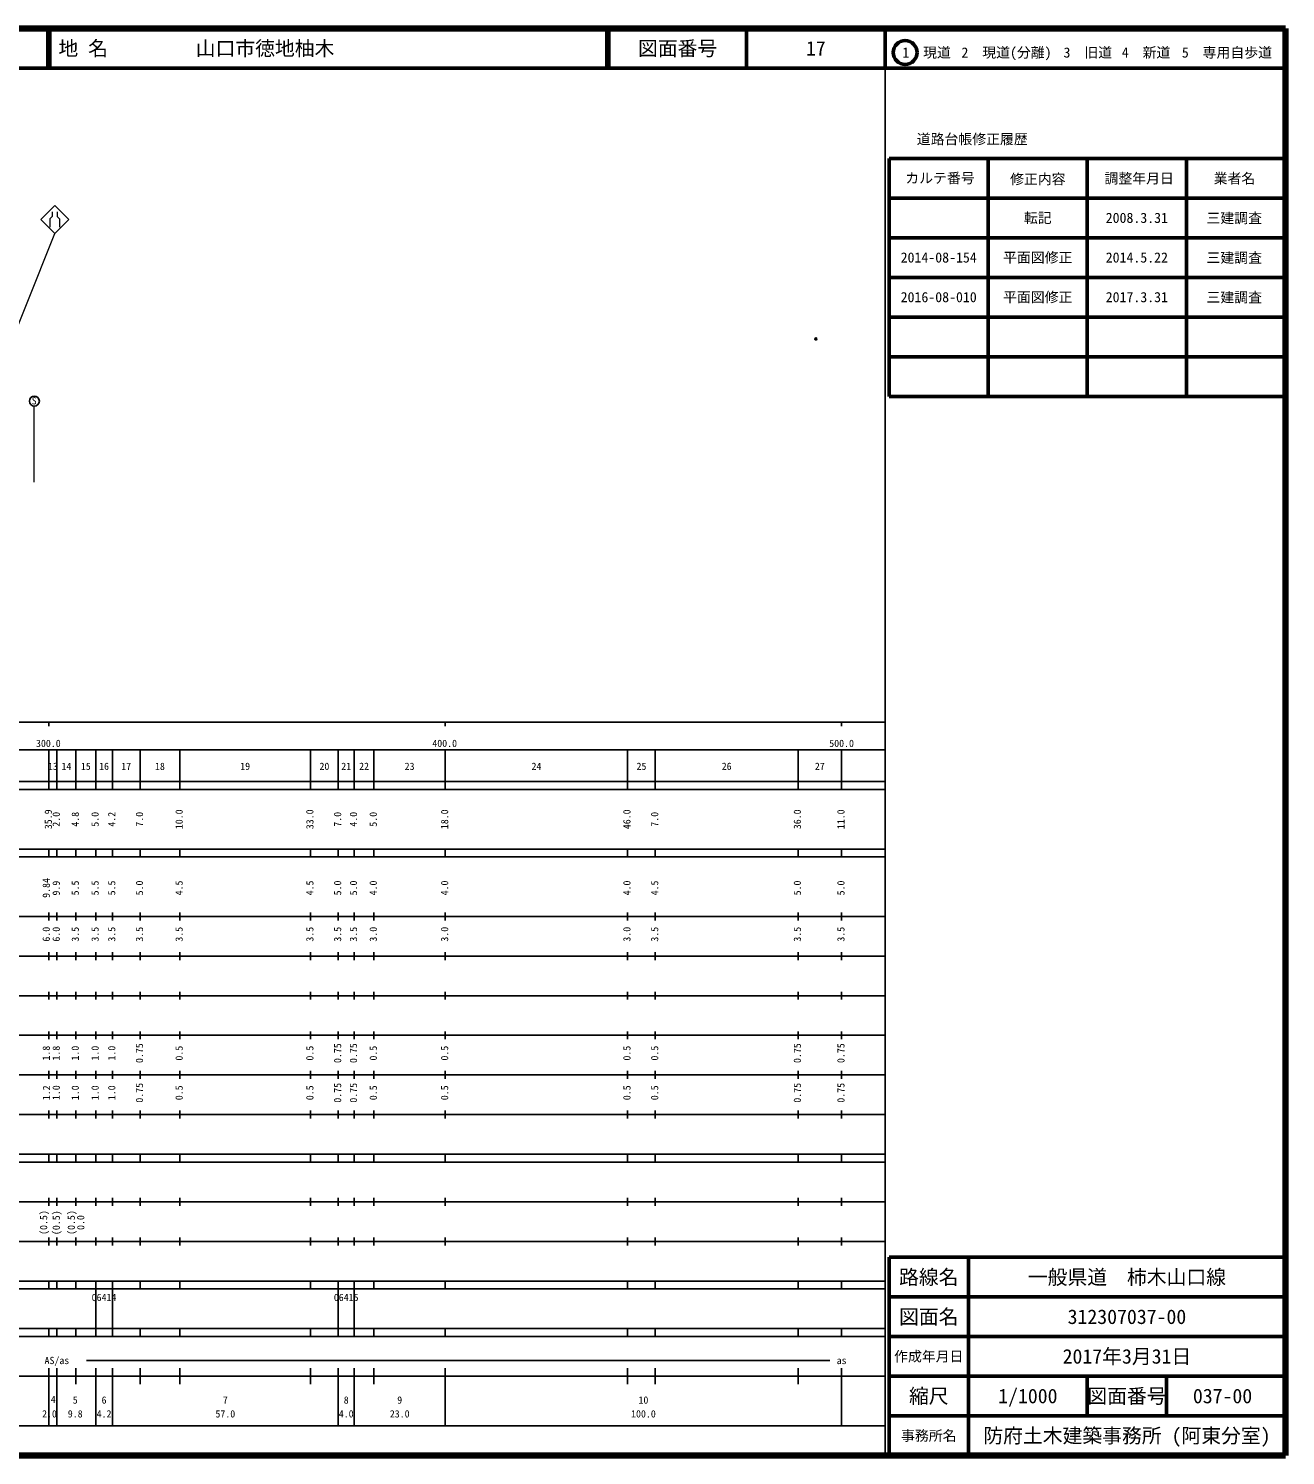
# Model space of a CAD drawing. Units: millimetres, scale not verified. Extents: x 40000 to 680000, y 20000 to 380000.
# Drawn here: x 362843 to 680000, y 20000 to 380000 of the extents above; entities that cross this region are included whole.
import ezdxf
from ezdxf.enums import TextEntityAlignment as Align

# ---------------------------------------------------------------- set-up
doc = ezdxf.new("R2010")
doc.units = ezdxf.units.MM
doc.header["$LTSCALE"] = 1000
doc.header["$PDMODE"] = 32
doc.header["$PDSIZE"] = 500
for name, color, linetype, lineweight in [('M-BGD', 7, 'Continuous', 13), ('M-STR-STRC', 7, 'Continuous', 13), ('M-TTL', 2, 'Continuous', 140), ('M-TTL-BAND', 7, 'Continuous', 25), ('M-TTL-FRAM', 2, 'Continuous', 50), ('M-TTL-LINE', 7, 'Continuous', 50)]:
    doc.layers.add(name, color=color, linetype=linetype, lineweight=lineweight)
doc.layers.add('M-OTRS', color=6, linetype='Continuous')
doc.layers.add('M-TTL-TXT', color=7, linetype='Continuous')
doc.styles.add('ＭＳ ゴシック', font='')
doc.styles.get('ＭＳ ゴシック').set_extended_font_data('MS Gothic')

msp = doc.modelspace()

# ---------------------------------------------------------------- linework, layer by layer
at = {"layer": 'M-BGD'}
msp.add_line((364257, 265558), (364257, 284725), dxfattribs=at)
at = {"layer": 'M-BGD', "lineweight": 25}
msp.add_circle((364320, 285992), 1250, dxfattribs=at)
at = {"layer": 'M-OTRS'}
msp.add_point((561532, 301681), dxfattribs=at)
at = {"layer": 'M-STR-STRC'}
for p, q in [((365977, 331858), (369512, 335394)), ((369512, 335394), (373048, 331858)), ((369512, 328323), (365977, 331858)), ((368814, 332580), (368246, 332012)), ((368246, 332012), (368246, 329888)), ((368814, 333786), (368814, 332580)), ((373048, 331858), (369512, 328323)), ((370089, 333786), (370089, 332580)), ((370089, 332580), (370657, 332012)), ((370657, 332012), (370657, 329888)), ((345792, 269086), (369512, 328323))]:
    msp.add_line(p, q, dxfattribs=at)
at = {"layer": 'M-TTL'}
for p, q in [((680000, 380000), (40000, 380000)), ((680000, 20000), (680000, 380000)), ((40000, 20000), (680000, 20000))]:
    msp.add_line(p, q, dxfattribs=at)
at = {"layer": 'M-TTL-BAND'}
for p, q in [((579000, 20000), (579000, 370000)), ((40000, 205000), (579000, 205000)), ((368000, 205000), (368000, 204000)), ((468000, 205000), (468000, 204000)), ((568000, 205000), (568000, 204000)), ((68000, 198000), (579000, 198000)), ((368000, 188000), (368000, 198000)), ((370000, 188000), (370000, 198000)), ((374800, 188000), (374800, 198000)), ((379800, 188000), (379800, 198000)), ((384000, 188000), (384000, 198000)), ((391000, 188000), (391000, 198000)), ((401000, 188000), (401000, 198000)), ((434000, 188000), (434000, 198000)), ((441000, 188000), (441000, 198000)), ((445000, 188000), (445000, 198000)), ((450000, 188000), (450000, 198000)), ((468000, 188000), (468000, 198000)), ((514000, 188000), (514000, 198000)), ((521000, 188000), (521000, 198000)), ((557000, 188000), (557000, 198000)), ((568000, 188000), (568000, 198000)), ((40000, 190000), (579000, 190000)), ((40000, 188000), (579000, 188000)), ((40000, 173000), (579000, 173000)), ((368000, 171000), (368000, 173000)), ((370000, 171000), (370000, 173000)), ((374800, 171000), (374800, 173000)), ((379800, 171000), (379800, 173000)), ((384000, 171000), (384000, 173000)), ((391000, 171000), (391000, 173000)), ((401000, 171000), (401000, 173000)), ((434000, 171000), (434000, 173000)), ((441000, 171000), (441000, 173000)), ((445000, 171000), (445000, 173000)), ((450000, 171000), (450000, 173000)), ((468000, 171000), (468000, 173000)), ((514000, 171000), (514000, 173000)), ((521000, 171000), (521000, 173000)), ((557000, 171000), (557000, 173000)), ((568000, 171000), (568000, 173000)), ((40000, 171000), (579000, 171000)), ((40000, 156000), (579000, 156000)), ((368000, 155000), (368000, 157000)), ((370000, 155000), (370000, 157000)), ((374800, 155000), (374800, 157000)), ((379800, 155000), (379800, 157000)), ((384000, 155000), (384000, 157000)), ((391000, 155000), (391000, 157000)), ((401000, 155000), (401000, 157000)), ((434000, 155000), (434000, 157000)), ((441000, 155000), (441000, 157000)), ((445000, 155000), (445000, 157000)), ((450000, 155000), (450000, 157000)), ((468000, 155000), (468000, 157000)), ((514000, 155000), (514000, 157000)), ((521000, 155000), (521000, 157000)), ((557000, 155000), (557000, 157000)), ((568000, 155000), (568000, 157000)), ((46000, 146000), (579000, 146000)), ((368000, 145000), (368000, 147000)), ((370000, 145000), (370000, 147000)), ((374800, 145000), (374800, 147000)), ((379800, 145000), (379800, 147000)), ((384000, 145000), (384000, 147000)), ((391000, 145000), (391000, 147000)), ((401000, 145000), (401000, 147000)), ((434000, 145000), (434000, 147000)), ((441000, 145000), (441000, 147000)), ((445000, 145000), (445000, 147000)), ((450000, 145000), (450000, 147000)), ((468000, 145000), (468000, 147000)), ((514000, 145000), (514000, 147000)), ((521000, 145000), (521000, 147000)), ((557000, 145000), (557000, 147000)), ((568000, 145000), (568000, 147000)), ((368000, 135000), (368000, 137000)), ((370000, 135000), (370000, 137000)), ((374800, 135000), (374800, 137000)), ((379800, 135000), (379800, 137000)), ((384000, 135000), (384000, 137000)), ((391000, 135000), (391000, 137000)), ((401000, 135000), (401000, 137000)), ((434000, 135000), (434000, 137000)), ((441000, 135000), (441000, 137000)), ((445000, 135000), (445000, 137000)), ((450000, 135000), (450000, 137000)), ((468000, 135000), (468000, 137000)), ((514000, 135000), (514000, 137000)), ((521000, 135000), (521000, 137000)), ((557000, 135000), (557000, 137000)), ((568000, 135000), (568000, 137000)), ((52000, 136000), (579000, 136000)), ((46000, 126000), (579000, 126000)), ((368000, 125000), (368000, 127000)), ((370000, 125000), (370000, 127000)), ((374800, 125000), (374800, 127000)), ((379800, 125000), (379800, 127000)), ((384000, 125000), (384000, 127000)), ((391000, 125000), (391000, 127000)), ((401000, 125000), (401000, 127000)), ((434000, 125000), (434000, 127000)), ((441000, 125000), (441000, 127000)), ((445000, 125000), (445000, 127000)), ((450000, 125000), (450000, 127000)), ((468000, 125000), (468000, 127000)), ((514000, 125000), (514000, 127000)), ((521000, 125000), (521000, 127000)), ((557000, 125000), (557000, 127000)), ((568000, 125000), (568000, 127000)), ((52000, 116000), (579000, 116000)), ((368000, 115000), (368000, 117000)), ((370000, 115000), (370000, 117000)), ((374800, 115000), (374800, 117000)), ((379800, 115000), (379800, 117000)), ((384000, 115000), (384000, 117000)), ((391000, 115000), (391000, 117000)), ((401000, 115000), (401000, 117000)), ((434000, 115000), (434000, 117000)), ((441000, 115000), (441000, 117000)), ((445000, 115000), (445000, 117000)), ((450000, 115000), (450000, 117000)), ((468000, 115000), (468000, 117000)), ((514000, 115000), (514000, 117000)), ((521000, 115000), (521000, 117000)), ((557000, 115000), (557000, 117000)), ((568000, 115000), (568000, 117000)), ((46000, 106000), (579000, 106000)), ((368000, 105000), (368000, 107000)), ((370000, 105000), (370000, 107000)), ((374800, 105000), (374800, 107000)), ((379800, 105000), (379800, 107000)), ((384000, 105000), (384000, 107000)), ((391000, 105000), (391000, 107000)), ((401000, 105000), (401000, 107000)), ((434000, 105000), (434000, 107000)), ((441000, 105000), (441000, 107000)), ((445000, 105000), (445000, 107000)), ((450000, 105000), (450000, 107000)), ((468000, 105000), (468000, 107000)), ((514000, 105000), (514000, 107000)), ((521000, 105000), (521000, 107000)), ((557000, 105000), (557000, 107000)), ((568000, 105000), (568000, 107000)), ((40000, 96000), (579000, 96000)), ((40000, 94000), (579000, 94000)), ((368000, 94000), (368000, 96000)), ((370000, 94000), (370000, 96000)), ((374800, 94000), (374800, 96000)), ((379800, 94000), (379800, 96000)), ((384000, 94000), (384000, 96000)), ((391000, 94000), (391000, 96000)), ((401000, 94000), (401000, 96000)), ((434000, 94000), (434000, 96000)), ((441000, 94000), (441000, 96000)), ((445000, 94000), (445000, 96000)), ((450000, 94000), (450000, 96000)), ((468000, 94000), (468000, 96000)), ((514000, 94000), (514000, 96000)), ((521000, 94000), (521000, 96000)), ((557000, 94000), (557000, 96000)), ((568000, 94000), (568000, 96000)), ((49000, 84000), (579000, 84000)), ((368000, 83000), (368000, 85000)), ((370000, 83000), (370000, 85000)), ((374800, 83000), (374800, 85000)), ((379800, 83000), (379800, 85000)), ((384000, 83000), (384000, 85000)), ((391000, 83000), (391000, 85000)), ((401000, 83000), (401000, 85000)), ((434000, 83000), (434000, 85000)), ((441000, 83000), (441000, 85000)), ((445000, 83000), (445000, 85000)), ((450000, 83000), (450000, 85000)), ((468000, 83000), (468000, 85000)), ((514000, 83000), (514000, 85000)), ((521000, 83000), (521000, 85000)), ((557000, 83000), (557000, 85000)), ((568000, 83000), (568000, 85000)), ((40000, 74000), (579000, 74000)), ((368000, 73000), (368000, 75000)), ((370000, 73000), (370000, 75000)), ((374800, 73000), (374800, 75000)), ((379800, 73000), (379800, 75000)), ((384000, 73000), (384000, 75000)), ((391000, 73000), (391000, 75000)), ((401000, 73000), (401000, 75000)), ((434000, 73000), (434000, 75000)), ((441000, 73000), (441000, 75000)), ((445000, 73000), (445000, 75000)), ((450000, 73000), (450000, 75000)), ((468000, 73000), (468000, 75000)), ((514000, 73000), (514000, 75000)), ((521000, 73000), (521000, 75000)), ((557000, 73000), (557000, 75000)), ((568000, 73000), (568000, 75000)), ((40000, 64000), (579000, 64000)), ((40000, 62000), (579000, 62000)), ((368000, 62000), (368000, 64000)), ((370000, 62000), (370000, 64000)), ((374800, 62000), (374800, 64000)), ((379800, 62000), (379800, 64000)), ((379800, 52000), (379800, 62000)), ((384000, 62000), (384000, 64000)), ((384000, 52000), (384000, 62000)), ((391000, 62000), (391000, 64000)), ((401000, 62000), (401000, 64000)), ((434000, 62000), (434000, 64000)), ((441000, 62000), (441000, 64000)), ((441000, 52000), (441000, 62000)), ((445000, 62000), (445000, 64000)), ((445000, 52000), (445000, 62000)), ((450000, 62000), (450000, 64000)), ((468000, 62000), (468000, 64000)), ((514000, 62000), (514000, 64000)), ((521000, 62000), (521000, 64000)), ((557000, 62000), (557000, 64000)), ((568000, 62000), (568000, 64000)), ((40000, 52000), (579000, 52000)), ((368000, 50000), (368000, 52000)), ((370000, 50000), (370000, 52000)), ((374800, 50000), (374800, 52000)), ((379800, 50000), (379800, 52000)), ((384000, 50000), (384000, 52000)), ((391000, 50000), (391000, 52000)), ((401000, 50000), (401000, 52000)), ((434000, 50000), (434000, 52000)), ((441000, 50000), (441000, 52000)), ((445000, 50000), (445000, 52000)), ((450000, 50000), (450000, 52000)), ((468000, 50000), (468000, 52000)), ((514000, 50000), (514000, 52000)), ((521000, 50000), (521000, 52000)), ((557000, 50000), (557000, 52000)), ((568000, 50000), (568000, 52000)), ((40000, 50000), (579000, 50000)), ((377500, 44000), (565000, 44000)), ((40000, 40000), (579000, 40000)), ((368000, 27500), (368000, 42000)), ((370000, 27500), (370000, 42000)), ((374800, 38000), (374800, 42000)), ((379800, 27500), (379800, 42000)), ((384000, 27500), (384000, 42000)), ((391000, 38000), (391000, 42000)), ((401000, 38000), (401000, 42000)), ((434000, 38000), (434000, 42000)), ((441000, 27500), (441000, 42000)), ((445000, 27500), (445000, 42000)), ((450000, 38000), (450000, 42000)), ((468000, 27500), (468000, 42000)), ((514000, 38000), (514000, 42000)), ((521000, 38000), (521000, 42000)), ((557000, 38000), (557000, 42000)), ((568000, 27500), (568000, 42000)), ((68000, 27500), (579000, 27500))]:
    msp.add_line(p, q, dxfattribs=at)
at = {"layer": 'M-TTL-FRAM'}
for p, q in [((580000, 347197), (580000, 287197)), ((580000, 347197), (680000, 347197)), ((580000, 287197), (680000, 287197)), ((680000, 70000), (580000, 70000)), ((580000, 70000), (580000, 20000))]:
    msp.add_line(p, q, dxfattribs=at)
at = {"layer": 'M-TTL-LINE'}
for p, q in [((367750, 380000), (367750, 370000)), ((368250, 380000), (368250, 370000)), ((508747, 380000), (508747, 370000)), ((509247, 380000), (509247, 370000)), ((543997, 380000), (543997, 370000)), ((579000, 380000), (579000, 370000)), ((40000, 370000), (680000, 370000)), ((605000, 347197), (605000, 287197)), ((630000, 347197), (630000, 287197)), ((655000, 347197), (655000, 287197)), ((580000, 337197), (680000, 337197)), ((580000, 327197), (680000, 327197)), ((580000, 317197), (680000, 317197)), ((580000, 307197), (680000, 307197)), ((580000, 297197), (680000, 297197)), ((600000, 70000), (600000, 20000)), ((680000, 60000), (580000, 60000)), ((680000, 50000), (580000, 50000)), ((680000, 40000), (580000, 40000)), ((630000, 40000), (630000, 30000)), ((650000, 40000), (650000, 30000)), ((680000, 30000), (580000, 30000))]:
    msp.add_line(p, q, dxfattribs=at)
msp.add_circle((584031, 373958), 3000, dxfattribs=at)

# ---------------------------------------------------------------- texts
at = {"layer": 'M-BGD', "style": 'ＭＳ ゴシック'}
msp.add_text('S', height=1833, dxfattribs=at).set_placement((363641, 284618), align=Align.BOTTOM_LEFT)
at = {"layer": 'M-TTL-BAND', "style": 'ＭＳ ゴシック'}
for s, p in [('300.0', (367844, 198195)), ('400.0', (467844, 198195)), ('500.0', (568000, 198195)), ('13', (369000, 192405)), ('14', (372400, 192405)), ('15', (377300, 192405)), ('16', (381900, 192405)), ('17', (387500, 192405)), ('18', (396000, 192405)), ('19', (417500, 192405)), ('20', (437500, 192405)), ('21', (443000, 192405)), ('22', (447500, 192405)), ('23', (459000, 192405)), ('24', (491000, 192405)), ('25', (517500, 192405)), ('26', (539000, 192405)), ('27', (562500, 192405)), ('AS/as', (370000, 42500)), ('as', (568000, 42500)), ('4', (369098, 32689)), ('5', (374625, 32523)), ('6', (381900, 32523)), ('7', (412500, 32523)), ('8', (443000, 32523)), ('9', (456500, 32523)), ('10', (518000, 32523)), ('2.0', (368127, 29033)), ('9.8', (374625, 29033)), ('4.2', (381900, 29033)), ('57.0', (412500, 29033)), ('4.0', (443000, 29033)), ('23.0', (456500, 29033)), ('100.0', (518000, 29033))]:
    msp.add_text(s, height=1833, dxfattribs=at).set_placement(p, align=Align.BOTTOM_CENTER)
for s, p in [('35.9', (369285, 180500)), ('2.0', (371285, 180500)), ('4.8', (376085, 180500)), ('5.0', (381085, 180500)), ('4.2', (385285, 180500)), ('7.0', (392285, 180500)), ('10.0', (402285, 180500)), ('33.0', (435285, 180500)), ('7.0', (442285, 180500)), ('4.0', (446285, 180500)), ('5.0', (451285, 180500)), ('18.0', (469285, 180500)), ('46.0', (515285, 180500)), ('7.0', (522285, 180500)), ('36.0', (558285, 180500)), ('11.0', (569285, 180500)), ('9.84', (368768, 163174)), ('9.9', (371285, 163136)), ('5.5', (376085, 163174)), ('5.5', (381085, 163174)), ('5.5', (385285, 163174)), ('5.0', (392285, 163174)), ('4.5', (402285, 163174)), ('4.5', (435285, 163174)), ('5.0', (442285, 163174)), ('5.0', (446285, 163174)), ('4.0', (451285, 163174)), ('4.0', (469285, 163174)), ('4.0', (515285, 163174)), ('4.5', (522285, 163174)), ('5.0', (558285, 163174)), ('5.0', (569285, 163174)), ('6.0', (368768, 151500)), ('6.0', (371285, 151500)), ('3.5', (376085, 151500)), ('3.5', (381085, 151500)), ('3.5', (385285, 151500)), ('3.5', (392285, 151500)), ('3.5', (402285, 151500)), ('3.5', (435285, 151500)), ('3.5', (442285, 151500)), ('3.5', (446285, 151500)), ('3.0', (451285, 151500)), ('3.0', (469285, 151500)), ('3.0', (515285, 151500)), ('3.5', (522285, 151500)), ('3.5', (558285, 151500)), ('3.5', (569285, 151500)), ('1.8', (368768, 121500)), ('1.8', (371285, 121500)), ('1.0', (376085, 121500)), ('1.0', (381085, 121500)), ('1.0', (385285, 121500)), ('0.75', (392285, 121500)), ('0.5', (402285, 121500)), ('0.5', (435285, 121500)), ('0.75', (442285, 121500)), ('0.75', (446285, 121500)), ('0.5', (451285, 121500)), ('0.5', (469285, 121500)), ('0.5', (515285, 121500)), ('0.5', (522285, 121500)), ('0.75', (558285, 121500)), ('0.75', (569285, 121500)), ('1.2', (368814, 111500)), ('1.0', (371285, 111528)), ('1.0', (376085, 111500)), ('1.0', (381085, 111500)), ('1.0', (385285, 111500)), ('0.75', (392285, 111500)), ('0.5', (402285, 111500)), ('0.5', (435285, 111500)), ('0.75', (442285, 111500)), ('0.75', (446285, 111500)), ('0.5', (451285, 111500)), ('0.5', (469285, 111500)), ('0.5', (515285, 111500)), ('0.5', (522285, 111500)), ('0.75', (558285, 111500)), ('0.75', (569285, 111500)), ('(0.5)', (368105, 78764)), ('(0.5)', (371285, 78720)), ('(0.5)', (375085, 78764)), ('0.0', (377455, 78764))]:
    msp.add_text(s, height=1833, rotation=90, dxfattribs=at).set_placement(p, align=Align.BOTTOM_CENTER)
for s, p in [('06414', (378775, 58405)), ('06415', (439875, 58405))]:
    msp.add_text(s, height=1833, dxfattribs=at).set_placement(p, align=Align.BOTTOM_LEFT)
at = {"layer": 'M-TTL-TXT', "style": 'ＭＳ ゴシック'}
for s, p in [('地 名', (370380, 375000)), ('山口市徳地柚木', (405024, 375000))]:
    msp.add_text(s, height=3666, dxfattribs=at).set_placement(p, align=Align.MIDDLE_LEFT)
for s, height, p in [('図面番号', 3666, (526622, 375000)), ('17', 3666, (561497, 375000)), ('1\u3000現道', 2566, (589448, 373958)), ('2\u3000現道(分離)', 2566, (609619, 373958)), ('3\u3000旧道', 2566, (630121, 373958)), ('4\u3000新道', 2566, (644824, 373958)), ('5\u3000専用自歩道', 2566, (665228, 373958)), ('道路台帳修正履歴', 2566, (600968, 352113)), ('カルテ番号', 2566, (592839, 342277)), ('修正内容', 2566, (617509, 342023)), ('調整年月日', 2566, (643089, 342197)), ('業者名', 2566, (667134, 342197)), ('転記', 2566, (617500, 332245)), ('2008.3.31', 2566, (642500, 332245)), ('三建調査', 2566, (667077, 332189)), ('2014-08-154', 2566, (592500, 322245)), ('平面図修正', 2566, (617500, 322245)), ('2014.5.22', 2566, (642500, 322245)), ('三建調査', 2566, (667077, 322189)), ('2016-08-010', 2566, (592500, 312245)), ('平面図修正', 2566, (617500, 312245)), ('2017.3.31', 2566, (642500, 312245)), ('三建調査', 2566, (667077, 312189)), ('路線名', 3666, (590000, 65000)), ('路線名', 3666, (590000, 65000)), ('一般県道\u3000柿木山口線', 3666, (640000, 65000)), ('図面名', 3666, (590000, 55000)), ('図面名', 3666, (590000, 55000)), ('312307037-00', 3666, (640000, 55000)), ('2017年3月31日', 3666, (640000, 45000)), ('作成年月日', 2566, (590000, 45000)), ('作成年月日', 2566, (590000, 45000)), ('縮尺', 3666, (590000, 35000)), ('縮尺', 3666, (590000, 35000)), ('1/1000', 3666, (615000, 35000)), ('図面番号', 3666, (640000, 35000)), ('図面番号', 3666, (640000, 35000)), ('037-00', 3666, (664125, 35000)), ('事務所名', 2566, (590000, 25000)), ('事務所名', 2566, (590000, 25000)), ('防府土木建築事務所 (阿東分室)', 3666, (640000, 25000))]:
    msp.add_text(s, height=height, dxfattribs=at).set_placement(p, align=Align.MIDDLE_CENTER)

doc.saveas('drawing.dxf')
